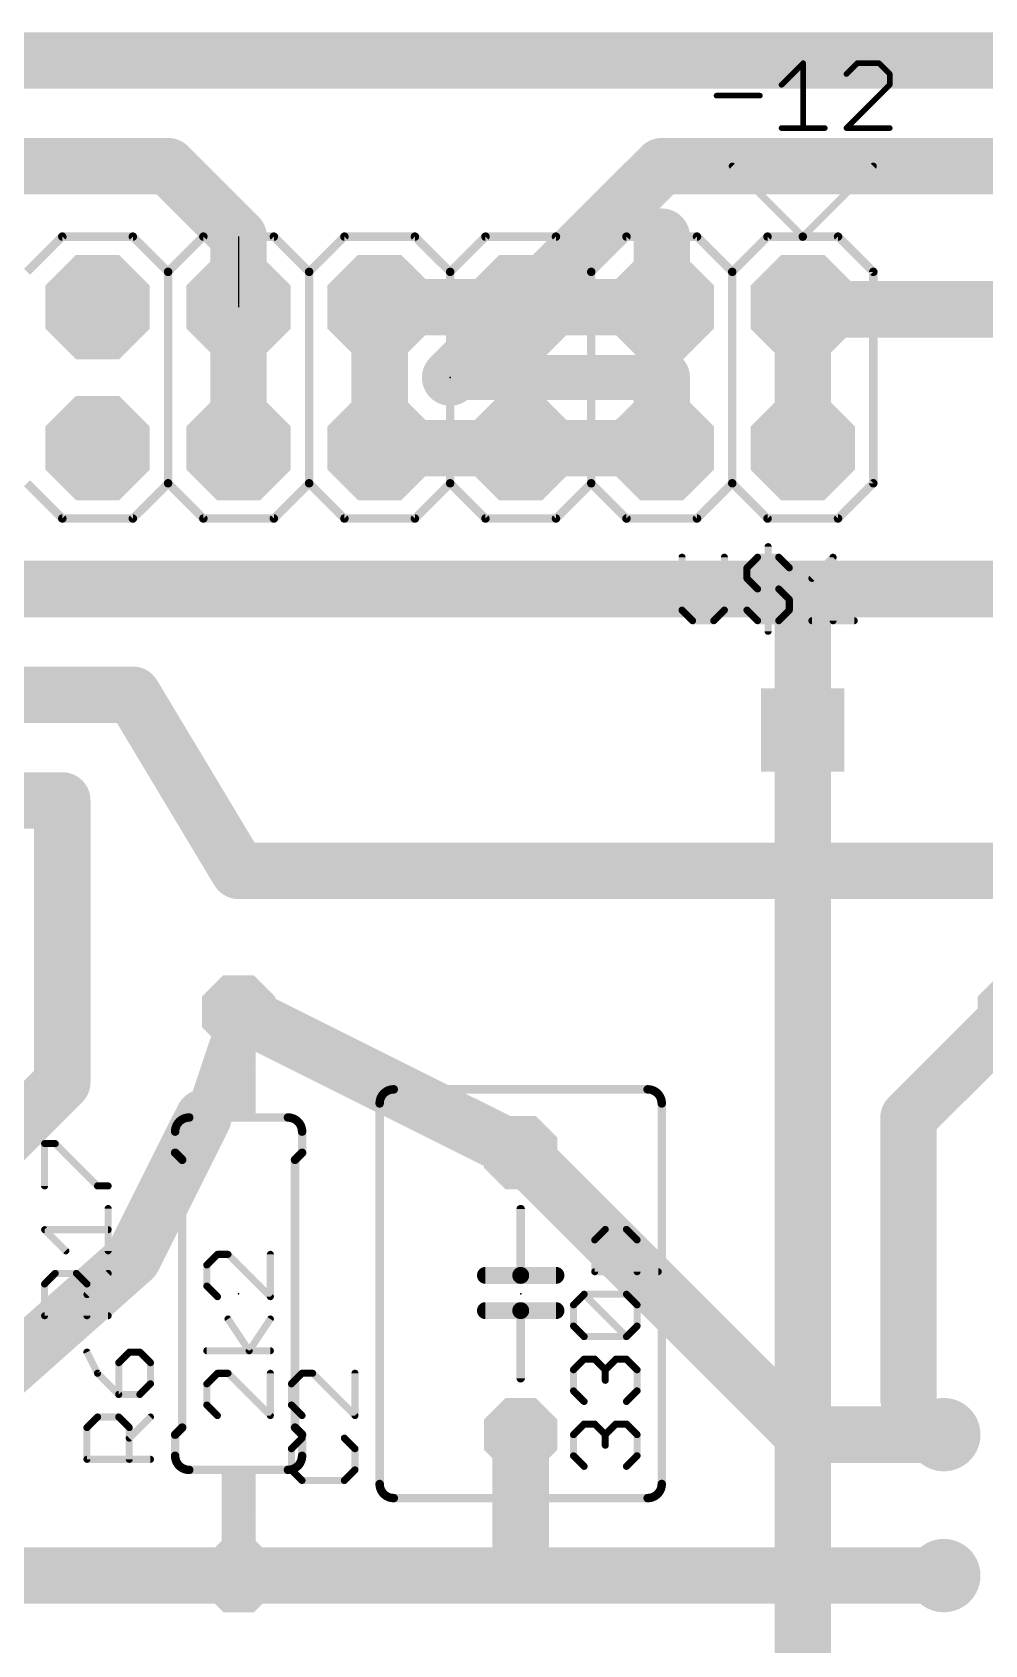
# Model space of a CAD drawing. Extents: x 0 to 4.04, y -0.39 to 3.15.
# Drawn here: x 1.754 to 2.429, y 1.251 to 2.395 of the extents above; entities that cross this region are included whole.
import ezdxf

# ---------------------------------------------------------------- set-up
doc = ezdxf.new("R2010")
doc.units = 0
for name, color, linetype in [('1', 22, 'CONTINUOUS'), ('16', 175, 'CONTINUOUS'), ('17', 82, 'CONTINUOUS'), ('18', 82, 'CONTINUOUS'), ('19', 53, 'CONTINUOUS'), ('21', 253, 'CONTINUOUS'), ('23', 7, 'CONTINUOUS'), ('25', 253, 'CONTINUOUS'), ('27', 253, 'CONTINUOUS'), ('51', 253, 'CONTINUOUS')]:
    doc.layers.add(name, color=color, linetype=linetype)

# ---------------------------------------------------------------- blocks, each defined once
blk = doc.blocks.new('OCTAGONP')
at = {"const_width": 0.5}
blk.add_lwpolyline([(-0.25, -0.103553), (-0.25, 0.103553), (-0.103553, 0.25), (0.103553, 0.25), (0.25, 0.103553), (0.25, -0.103553), (0.103553, -0.25), (-0.103553, -0.25), (-0.25, -0.103553), (-0.25, 0.103553)], dxfattribs=at)
blk = doc.blocks.new('ROUNDP')
at = {"const_width": 0.5}
blk.add_lwpolyline([(0, -0.25, 1), (0, 0.25, 1), (0, -0.25)], format="xyb", dxfattribs=at)
blk = doc.blocks.new('RECT')
blk.add_solid([(-0.5, -0.5), (0.5, -0.5), (-0.5, 0.5), (0.5, 0.5)])
blk = doc.blocks.new('SQUAREV')
blk.add_solid([(-0.5, -0.5), (0.5, -0.5), (-0.5, 0.5), (0.5, 0.5)])

msp = doc.modelspace()

# ---------------------------------------------------------------- linework, layer by layer
at = {"layer": '1', "const_width": 0.04}
msp.add_lwpolyline([(2.3, 1.1), (2.3, 1.9)], dxfattribs=at)
at = {"layer": '1', "const_width": 0.02}
msp.add_lwpolyline([(2.31, 1.9, 1), (2.29, 1.9)], format="xyb", dxfattribs=at)
at = {"layer": '16'}
for points, const_width in [([(2.8, 2.375), (1.276575, 2.375)], 0.04), ([(1.85, 2.3), (1.398425, 2.3)], 0.04), ([(1.9, 2.25), (1.85, 2.3)], 0.04), ([(2.2, 2.3), (2.05, 2.15)], 0.04), ([(2.2, 2.3), (2.675, 2.3)], 0.04), ([(1.9, 2.1), (1.9, 2.25)], 0.04), ([(2.2, 2.25), (2.2, 2.2)], 0.04), ([(2, 2.1), (2, 2.2)], 0.04), ([(2, 2.2), (2.2, 2.2)], 0.04), ([(2.3, 2.2), (2.3, 2.1)], 0.04), ([(2.301575, 2.198425), (2.3, 2.2)], 0.04), ([(2.6, 2.198425), (2.301575, 2.198425)], 0.04), ([(2.05, 2.15), (2.2, 2.15)], 0.032), ([(2.2, 2.15), (2.2, 2.1)], 0.04), ([(2.2, 2.1), (2, 2.1)], 0.04), ([(1.125, 2), (2.3, 2)], 0.04), ([(2.3, 2), (2.598425, 2)], 0.04), ([(2.3, 1.9), (2.3, 2)], 0.04), ([(1.825, 1.925), (0.875, 1.925)], 0.04), ([(1.9, 1.8), (1.825, 1.925)], 0.04), ([(1.775, 1.85), (1.175, 1.85)], 0.04), ([(1.775, 1.65), (1.775, 1.85)], 0.04), ([(1.9, 1.8), (2.65, 1.8)], 0.04), ([(2.1, 1.6), (1.9, 1.7)], 0.04), ([(2.375, 1.625), (2.45, 1.7)], 0.04), ([(1.875, 1.625), (1.9, 1.7)], 0.026), ([(1.55, 1.425), (1.775, 1.65)], 0.04), ([(1.825, 1.525), (1.875, 1.625)], 0.04), ([(2.375, 1.425), (2.375, 1.625)], 0.04), ([(2.1, 1.6), (2.3, 1.4)], 0.04), ([(1.6, 1.325), (1.825, 1.525)], 0.04), ([(2.375, 1.425), (2.4, 1.4)], 0.026), ([(2.1, 1.4), (2.1, 1.3)], 0.04), ([(2.3, 1.4), (2.4, 1.4)], 0.04), ([(1.9, 1.3), (1.7, 1.3)], 0.04), ([(2.1, 1.3), (1.9, 1.3)], 0.04), ([(2.1, 1.3), (2.4, 1.3)], 0.04)]:
    msp.add_lwpolyline(points, dxfattribs=dict(at, const_width=const_width))
for points, const_width in [([(1.857071, 2.307071, 1), (1.842929, 2.292929)], 0.02), ([(1.85, 2.29, 1), (1.85, 2.31)], 0.02), ([(2.2, 2.31, 1), (2.2, 2.29)], 0.02), ([(2.207071, 2.292929, 1), (2.192929, 2.307071)], 0.02), ([(1.91, 2.25, 1), (1.89, 2.25)], 0.02), ([(1.892929, 2.242929, 1), (1.907071, 2.257071)], 0.02), ([(2.21, 2.25, 1), (2.19, 2.25)], 0.02), ([(2.01, 2.2, 1), (1.99, 2.2)], 0.02), ([(2, 2.21, 1), (2, 2.19)], 0.02), ([(2.2, 2.19, 1), (2.2, 2.21)], 0.02), ([(2.31, 2.2, 1), (2.29, 2.2)], 0.02), ([(2.307071, 2.207071, 1), (2.292929, 2.192929)], 0.02), ([(2.19, 2.2, 1), (2.21, 2.2)], 0.02), ([(2.301575, 2.208425, 1), (2.301575, 2.188425)], 0.02), ([(2.294504, 2.191354, 1), (2.308646, 2.205496)], 0.02), ([(2.042929, 2.157071, 1), (2.057071, 2.142929)], 0.02), ([(2.05, 2.158, 1), (2.05, 2.142)], 0.016), ([(2.21, 2.15, 1), (2.19, 2.15)], 0.02), ([(2.2, 2.142, 1), (2.2, 2.158)], 0.016), ([(2, 2.11, 1), (2, 2.09)], 0.02), ([(2.2, 2.09, 1), (2.2, 2.11)], 0.02), ([(1.89, 2.1, 1), (1.91, 2.1)], 0.02), ([(1.99, 2.1, 1), (2.01, 2.1)], 0.02), ([(2.19, 2.1, 1), (2.21, 2.1)], 0.02), ([(2.29, 2.1, 1), (2.31, 2.1)], 0.02), ([(2.3, 2.01, 1), (2.3, 1.99)], 0.02), ([(2.31, 2, 1), (2.29, 2)], 0.02), ([(2.3, 1.99, 1), (2.3, 2.01)], 0.02), ([(1.833575, 1.930145, 1), (1.816425, 1.919855)], 0.02), ([(1.825, 1.915, 1), (1.825, 1.935)], 0.02), ([(2.29, 1.9, 1), (2.31, 1.9)], 0.02), ([(1.785, 1.85, 1), (1.765, 1.85)], 0.02), ([(1.775, 1.84, 1), (1.775, 1.86)], 0.02), ([(1.9, 1.81, 1), (1.9, 1.79)], 0.02), ([(1.891425, 1.794855, 1), (1.908575, 1.805145)], 0.02), ([(1.904472, 1.708944, 1), (1.895528, 1.691056)], 0.02), ([(1.906166, 1.697945, 1), (1.893834, 1.702055)], 0.013), ([(1.765, 1.65, 1), (1.785, 1.65)], 0.02), ([(1.782071, 1.642929, 1), (1.767929, 1.657071)], 0.02), ([(1.883944, 1.620528, 1), (1.866056, 1.629472)], 0.02), ([(2.385, 1.625, 1), (2.365, 1.625)], 0.02), ([(2.367929, 1.632071, 1), (2.382071, 1.617929)], 0.02), ([(1.868834, 1.627055, 1), (1.881166, 1.622945)], 0.013), ([(2.107071, 1.607071, 1), (2.092929, 1.592929)], 0.02), ([(2.095528, 1.591056, 1), (2.104472, 1.608944)], 0.02), ([(1.831644, 1.517526, 1), (1.818356, 1.532474)], 0.02), ([(1.816056, 1.529472, 1), (1.833944, 1.520528)], 0.02), ([(2.365, 1.425, 1), (2.385, 1.425)], 0.02), ([(2.379596, 1.429596, 1), (2.370404, 1.420404)], 0.013), ([(2.11, 1.4, 1), (2.09, 1.4)], 0.02), ([(2.3, 1.41, 1), (2.3, 1.39)], 0.02), ([(2.4, 1.39, 1), (2.4, 1.41)], 0.02), ([(2.292929, 1.392929, 1), (2.307071, 1.407071)], 0.02), ([(2.395404, 1.395404, 1), (2.404596, 1.404596)], 0.013), ([(1.9, 1.31, 1), (1.9, 1.29)], 0.02), ([(1.9, 1.29, 1), (1.9, 1.31)], 0.02), ([(2.1, 1.31, 1), (2.1, 1.29)], 0.02), ([(2.1, 1.29, 1), (2.1, 1.31)], 0.02), ([(2.4, 1.29, 1), (2.4, 1.31)], 0.02), ([(2.09, 1.3, 1), (2.11, 1.3)], 0.02)]:
    msp.add_lwpolyline(points, format="xyb", dxfattribs=dict(at, const_width=const_width))
at = {"layer": '19'}
msp.add_line((1.9, 2.25), (1.9, 2.2), dxfattribs=at)
at = {"layer": '21'}
for points, const_width in [([(2.284921, 2.357693), (2.300268, 2.373039)], 0.004), ([(2.300268, 2.373039), (2.300268, 2.327)], 0.004), ([(2.338634, 2.373039), (2.330961, 2.365366)], 0.004), ([(2.35398, 2.373039), (2.338634, 2.373039)], 0.004), ([(2.361653, 2.365366), (2.35398, 2.373039)], 0.004), ([(2.330961, 2.327), (2.361653, 2.357693)], 0.004), ([(2.361653, 2.357693), (2.361653, 2.365366)], 0.004), ([(2.238882, 2.35002), (2.269575, 2.35002)], 0.004), ([(2.284921, 2.327), (2.315614, 2.327)], 0.004), ([(2.361653, 2.327), (2.330961, 2.327)], 0.004), ([(2.3, 2.25), (2.25, 2.3)], 0.005), ([(2.35, 2.3), (2.3, 2.25)], 0.005), ([(1.775, 2.25), (1.75, 2.225)], 0.006), ([(1.825, 2.25), (1.775, 2.25)], 0.006), ([(1.85, 2.225), (1.825, 2.25)], 0.006), ([(1.875, 2.25), (1.85, 2.225)], 0.006), ([(1.925, 2.25), (1.875, 2.25)], 0.006), ([(1.95, 2.225), (1.925, 2.25)], 0.006), ([(1.975, 2.25), (1.95, 2.225)], 0.006), ([(2.025, 2.25), (1.975, 2.25)], 0.006), ([(2.05, 2.225), (2.025, 2.25)], 0.006), ([(2.075, 2.25), (2.05, 2.225)], 0.006), ([(2.125, 2.25), (2.075, 2.25)], 0.006), ([(2.15, 2.225), (2.125, 2.25)], 0.006), ([(2.175, 2.25), (2.15, 2.225)], 0.006), ([(2.225, 2.25), (2.175, 2.25)], 0.006), ([(2.25, 2.225), (2.225, 2.25)], 0.006), ([(2.275, 2.25), (2.25, 2.225)], 0.006), ([(2.3, 2.25), (2.275, 2.25)], 0.006), ([(2.325, 2.25), (2.3, 2.25)], 0.006), ([(2.35, 2.225), (2.325, 2.25)], 0.006), ([(1.85, 2.075), (1.85, 2.225)], 0.006), ([(1.95, 2.075), (1.95, 2.225)], 0.006), ([(2.05, 2.075), (2.05, 2.225)], 0.006), ([(2.15, 2.075), (2.15, 2.225)], 0.006), ([(2.25, 2.075), (2.25, 2.225)], 0.006), ([(2.35, 2.225), (2.35, 2.075)], 0.006), ([(1.775, 2.05), (1.75, 2.075)], 0.006), ([(1.85, 2.075), (1.825, 2.05)], 0.006), ([(1.875, 2.05), (1.85, 2.075)], 0.006), ([(1.95, 2.075), (1.925, 2.05)], 0.006), ([(1.975, 2.05), (1.95, 2.075)], 0.006), ([(2.05, 2.075), (2.025, 2.05)], 0.006), ([(2.075, 2.05), (2.05, 2.075)], 0.006), ([(2.15, 2.075), (2.125, 2.05)], 0.006), ([(2.175, 2.05), (2.15, 2.075)], 0.006), ([(2.25, 2.075), (2.225, 2.05)], 0.006), ([(2.275, 2.05), (2.25, 2.075)], 0.006), ([(2.35, 2.075), (2.325, 2.05)], 0.006), ([(1.825, 2.05), (1.775, 2.05)], 0.006), ([(1.925, 2.05), (1.875, 2.05)], 0.006), ([(2.025, 2.05), (1.975, 2.05)], 0.006), ([(2.125, 2.05), (2.075, 2.05)], 0.006), ([(2.225, 2.05), (2.175, 2.05)], 0.006), ([(2.325, 2.05), (2.275, 2.05)], 0.006), ([(2.19, 1.645), (2.01, 1.645)], 0.006), ([(2, 1.635), (2, 1.365)], 0.006), ([(2.2, 1.365), (2.2, 1.635)], 0.006), ([(1.935, 1.625), (1.865, 1.625)], 0.006), ([(1.855, 1.615), (1.855, 1.6)], 0.006), ([(1.945, 1.615), (1.945, 1.6)], 0.006), ([(1.86, 1.595), (1.855, 1.6)], 0.006), ([(1.94, 1.595), (1.945, 1.6)], 0.006), ([(1.86, 1.595), (1.86, 1.405)], 0.006), ([(1.94, 1.595), (1.94, 1.405)], 0.006), ([(2.1, 1.513), (2.1, 1.56)], 0.006), ([(2.075, 1.513), (2.1, 1.513)], 0.012), ([(2.1, 1.513), (2.125, 1.513)], 0.012), ([(2.075, 1.488), (2.1, 1.488)], 0.012), ([(2.1, 1.488), (2.125, 1.488)], 0.012), ([(2.1, 1.488), (2.1, 1.44)], 0.006), ([(1.86, 1.405), (1.855, 1.4)], 0.006), ([(1.94, 1.405), (1.945, 1.4)], 0.006), ([(1.855, 1.385), (1.855, 1.4)], 0.006), ([(1.945, 1.385), (1.945, 1.4)], 0.006), ([(1.935, 1.375), (1.865, 1.375)], 0.006), ([(2.01, 1.355), (2.19, 1.355)], 0.006)]:
    msp.add_lwpolyline(points, dxfattribs=dict(at, const_width=const_width))
for points, const_width in [([(2.301268, 2.373039, 1), (2.299268, 2.373039)], 0.002), ([(2.300975, 2.372332, 1), (2.29956, 2.373746)], 0.002), ([(2.338634, 2.374039, 1), (2.338634, 2.372039)], 0.002), ([(2.339341, 2.372332, 1), (2.337926, 2.373746)], 0.002), ([(2.354687, 2.373746, 1), (2.353273, 2.372332)], 0.002), ([(2.35398, 2.372039, 1), (2.35398, 2.374039)], 0.002), ([(2.284214, 2.3584, 1), (2.285628, 2.356986)], 0.002), ([(2.330253, 2.366073, 1), (2.331668, 2.364659)], 0.002), ([(2.362653, 2.365366, 1), (2.360653, 2.365366)], 0.002), ([(2.360653, 2.357693, 1), (2.362653, 2.357693)], 0.002), ([(2.360946, 2.364659, 1), (2.36236, 2.366073)], 0.002), ([(2.36236, 2.356986, 1), (2.360946, 2.3584)], 0.002), ([(2.238882, 2.35102, 1), (2.238882, 2.34902)], 0.002), ([(2.269575, 2.34902, 1), (2.269575, 2.35102)], 0.002), ([(2.284921, 2.328, 1), (2.284921, 2.326)], 0.002), ([(2.299268, 2.327, 1), (2.301268, 2.327)], 0.002), ([(2.315614, 2.326, 1), (2.315614, 2.328)], 0.002), ([(2.330253, 2.327707, 1), (2.331668, 2.326293)], 0.002), ([(2.330961, 2.328, 1), (2.330961, 2.326)], 0.002), ([(2.361653, 2.326, 1), (2.361653, 2.328)], 0.002), ([(2.250884, 2.300884, 1), (2.249116, 2.299116)], 0.0025), ([(2.350884, 2.299116, 1), (2.349116, 2.300884)], 0.0025), ([(1.775, 2.2515, 1), (1.775, 2.2485)], 0.003), ([(1.776061, 2.248939, 1), (1.773939, 2.251061)], 0.003), ([(1.826061, 2.251061, 1), (1.823939, 2.248939)], 0.003), ([(1.825, 2.2485, 1), (1.825, 2.2515)], 0.003), ([(1.875, 2.2515, 1), (1.875, 2.2485)], 0.003), ([(1.876061, 2.248939, 1), (1.873939, 2.251061)], 0.003), ([(1.926061, 2.251061, 1), (1.923939, 2.248939)], 0.003), ([(1.925, 2.2485, 1), (1.925, 2.2515)], 0.003), ([(1.975, 2.2515, 1), (1.975, 2.2485)], 0.003), ([(1.976061, 2.248939, 1), (1.973939, 2.251061)], 0.003), ([(2.026061, 2.251061, 1), (2.023939, 2.248939)], 0.003), ([(2.025, 2.2485, 1), (2.025, 2.2515)], 0.003), ([(2.075, 2.2515, 1), (2.075, 2.2485)], 0.003), ([(2.076061, 2.248939, 1), (2.073939, 2.251061)], 0.003), ([(2.126061, 2.251061, 1), (2.123939, 2.248939)], 0.003), ([(2.125, 2.2485, 1), (2.125, 2.2515)], 0.003), ([(2.175, 2.2515, 1), (2.175, 2.2485)], 0.003), ([(2.176061, 2.248939, 1), (2.173939, 2.251061)], 0.003), ([(2.226061, 2.251061, 1), (2.223939, 2.248939)], 0.003), ([(2.225, 2.2485, 1), (2.225, 2.2515)], 0.003), ([(2.275, 2.2515, 1), (2.275, 2.2485)], 0.003), ([(2.276061, 2.248939, 1), (2.273939, 2.251061)], 0.003), ([(2.3, 2.2515, 1), (2.3, 2.2485)], 0.003), ([(2.299116, 2.250884, 1), (2.300884, 2.249116)], 0.0025), ([(2.299116, 2.249116, 1), (2.300884, 2.250884)], 0.0025), ([(2.3, 2.2485, 1), (2.3, 2.2515)], 0.003), ([(2.326061, 2.251061, 1), (2.323939, 2.248939)], 0.003), ([(2.325, 2.2485, 1), (2.325, 2.2515)], 0.003), ([(1.8515, 2.225, 1), (1.8485, 2.225)], 0.003), ([(1.848939, 2.226061, 1), (1.851061, 2.223939)], 0.003), ([(1.848939, 2.223939, 1), (1.851061, 2.226061)], 0.003), ([(1.9515, 2.225, 1), (1.9485, 2.225)], 0.003), ([(1.948939, 2.226061, 1), (1.951061, 2.223939)], 0.003), ([(1.948939, 2.223939, 1), (1.951061, 2.226061)], 0.003), ([(2.0515, 2.225, 1), (2.0485, 2.225)], 0.003), ([(2.048939, 2.226061, 1), (2.051061, 2.223939)], 0.003), ([(2.048939, 2.223939, 1), (2.051061, 2.226061)], 0.003), ([(2.1515, 2.225, 1), (2.1485, 2.225)], 0.003), ([(2.148939, 2.226061, 1), (2.151061, 2.223939)], 0.003), ([(2.148939, 2.223939, 1), (2.151061, 2.226061)], 0.003), ([(2.2515, 2.225, 1), (2.2485, 2.225)], 0.003), ([(2.248939, 2.226061, 1), (2.251061, 2.223939)], 0.003), ([(2.248939, 2.223939, 1), (2.251061, 2.226061)], 0.003), ([(2.3515, 2.225, 1), (2.3485, 2.225)], 0.003), ([(2.348939, 2.223939, 1), (2.351061, 2.226061)], 0.003), ([(1.851061, 2.076061, 1), (1.848939, 2.073939)], 0.003), ([(1.8485, 2.075, 1), (1.8515, 2.075)], 0.003), ([(1.851061, 2.073939, 1), (1.848939, 2.076061)], 0.003), ([(1.951061, 2.076061, 1), (1.948939, 2.073939)], 0.003), ([(1.9485, 2.075, 1), (1.9515, 2.075)], 0.003), ([(1.951061, 2.073939, 1), (1.948939, 2.076061)], 0.003), ([(2.051061, 2.076061, 1), (2.048939, 2.073939)], 0.003), ([(2.0485, 2.075, 1), (2.0515, 2.075)], 0.003), ([(2.051061, 2.073939, 1), (2.048939, 2.076061)], 0.003), ([(2.151061, 2.076061, 1), (2.148939, 2.073939)], 0.003), ([(2.1485, 2.075, 1), (2.1515, 2.075)], 0.003), ([(2.151061, 2.073939, 1), (2.148939, 2.076061)], 0.003), ([(2.251061, 2.076061, 1), (2.248939, 2.073939)], 0.003), ([(2.2485, 2.075, 1), (2.2515, 2.075)], 0.003), ([(2.251061, 2.073939, 1), (2.248939, 2.076061)], 0.003), ([(2.3485, 2.075, 1), (2.3515, 2.075)], 0.003), ([(2.351061, 2.073939, 1), (2.348939, 2.076061)], 0.003), ([(1.775, 2.0515, 1), (1.775, 2.0485)], 0.003), ([(1.773939, 2.048939, 1), (1.776061, 2.051061)], 0.003), ([(1.823939, 2.051061, 1), (1.826061, 2.048939)], 0.003), ([(1.825, 2.0485, 1), (1.825, 2.0515)], 0.003), ([(1.875, 2.0515, 1), (1.875, 2.0485)], 0.003), ([(1.873939, 2.048939, 1), (1.876061, 2.051061)], 0.003), ([(1.923939, 2.051061, 1), (1.926061, 2.048939)], 0.003), ([(1.925, 2.0485, 1), (1.925, 2.0515)], 0.003), ([(1.975, 2.0515, 1), (1.975, 2.0485)], 0.003), ([(1.973939, 2.048939, 1), (1.976061, 2.051061)], 0.003), ([(2.023939, 2.051061, 1), (2.026061, 2.048939)], 0.003), ([(2.025, 2.0485, 1), (2.025, 2.0515)], 0.003), ([(2.075, 2.0515, 1), (2.075, 2.0485)], 0.003), ([(2.073939, 2.048939, 1), (2.076061, 2.051061)], 0.003), ([(2.123939, 2.051061, 1), (2.126061, 2.048939)], 0.003), ([(2.125, 2.0485, 1), (2.125, 2.0515)], 0.003), ([(2.175, 2.0515, 1), (2.175, 2.0485)], 0.003), ([(2.173939, 2.048939, 1), (2.176061, 2.051061)], 0.003), ([(2.223939, 2.051061, 1), (2.226061, 2.048939)], 0.003), ([(2.225, 2.0485, 1), (2.225, 2.0515)], 0.003), ([(2.275, 2.0515, 1), (2.275, 2.0485)], 0.003), ([(2.273939, 2.048939, 1), (2.276061, 2.051061)], 0.003), ([(2.323939, 2.051061, 1), (2.326061, 2.048939)], 0.003), ([(2.325, 2.0485, 1), (2.325, 2.0515)], 0.003), ([(2.01, 1.645, 0.414214), (2, 1.635)], 0.006), ([(2.01, 1.6465, 1), (2.01, 1.6435)], 0.003), ([(2.01, 1.6435, 1), (2.01, 1.6465)], 0.003), ([(2.2, 1.635, 0.414214), (2.19, 1.645)], 0.006), ([(2.19, 1.6465, 1), (2.19, 1.6435)], 0.003), ([(2.19, 1.6435, 1), (2.19, 1.6465)], 0.003), ([(2.0015, 1.635, 1), (1.9985, 1.635)], 0.003), ([(1.9985, 1.635, 1), (2.0015, 1.635)], 0.003), ([(2.2015, 1.635, 1), (2.1985, 1.635)], 0.003), ([(2.1985, 1.635, 1), (2.2015, 1.635)], 0.003), ([(1.865, 1.625, 0.414214), (1.855, 1.615)], 0.006), ([(1.865, 1.6265, 1), (1.865, 1.6235)], 0.003), ([(1.865, 1.6235, 1), (1.865, 1.6265)], 0.003), ([(1.945, 1.615, 0.414214), (1.935, 1.625)], 0.006), ([(1.935, 1.6265, 1), (1.935, 1.6235)], 0.003), ([(1.935, 1.6235, 1), (1.935, 1.6265)], 0.003), ([(1.8565, 1.615, 1), (1.8535, 1.615)], 0.003), ([(1.8535, 1.615, 1), (1.8565, 1.615)], 0.003), ([(1.9465, 1.615, 1), (1.9435, 1.615)], 0.003), ([(1.9435, 1.615, 1), (1.9465, 1.615)], 0.003), ([(1.856061, 1.601061, 1), (1.853939, 1.598939)], 0.003), ([(1.946061, 1.598939, 1), (1.943939, 1.601061)], 0.003), ([(1.8535, 1.6, 1), (1.8565, 1.6)], 0.003), ([(1.8615, 1.595, 1), (1.8585, 1.595)], 0.003), ([(1.858939, 1.593939, 1), (1.861061, 1.596061)], 0.003), ([(1.9415, 1.595, 1), (1.9385, 1.595)], 0.003), ([(1.938939, 1.596061, 1), (1.941061, 1.593939)], 0.003), ([(1.9435, 1.6, 1), (1.9465, 1.6)], 0.003), ([(2.1015, 1.56, 1), (2.0985, 1.56)], 0.003), ([(2.075, 1.516, 1), (2.075, 1.51)], 0.006), ([(2.1, 1.516, 1), (2.1, 1.51)], 0.006), ([(2.1, 1.51, 1), (2.1, 1.516)], 0.006), ([(2.0985, 1.513, 1), (2.1015, 1.513)], 0.003), ([(2.125, 1.51, 1), (2.125, 1.516)], 0.006), ([(2.075, 1.491, 1), (2.075, 1.485)], 0.006), ([(2.1, 1.491, 1), (2.1, 1.485)], 0.006), ([(2.1, 1.485, 1), (2.1, 1.491)], 0.006), ([(2.1015, 1.488, 1), (2.0985, 1.488)], 0.003), ([(2.125, 1.485, 1), (2.125, 1.491)], 0.006), ([(2.0985, 1.44, 1), (2.1015, 1.44)], 0.003), ([(1.861061, 1.403939, 1), (1.858939, 1.406061)], 0.003), ([(1.941061, 1.406061, 1), (1.938939, 1.403939)], 0.003), ([(1.8565, 1.4, 1), (1.8535, 1.4)], 0.003), ([(1.853939, 1.401061, 1), (1.856061, 1.398939)], 0.003), ([(1.8585, 1.405, 1), (1.8615, 1.405)], 0.003), ([(1.9385, 1.405, 1), (1.9415, 1.405)], 0.003), ([(1.9465, 1.4, 1), (1.9435, 1.4)], 0.003), ([(1.943939, 1.398939, 1), (1.946061, 1.401061)], 0.003), ([(1.855, 1.385, 0.414214), (1.865, 1.375)], 0.006), ([(1.8565, 1.385, 1), (1.8535, 1.385)], 0.003), ([(1.8535, 1.385, 1), (1.8565, 1.385)], 0.003), ([(1.935, 1.375, 0.414214), (1.945, 1.385)], 0.006), ([(1.9465, 1.385, 1), (1.9435, 1.385)], 0.003), ([(1.9435, 1.385, 1), (1.9465, 1.385)], 0.003), ([(1.865, 1.3765, 1), (1.865, 1.3735)], 0.003), ([(1.865, 1.3735, 1), (1.865, 1.3765)], 0.003), ([(1.935, 1.3765, 1), (1.935, 1.3735)], 0.003), ([(1.935, 1.3735, 1), (1.935, 1.3765)], 0.003), ([(2, 1.365, 0.414214), (2.01, 1.355)], 0.006), ([(2.0015, 1.365, 1), (1.9985, 1.365)], 0.003), ([(1.9985, 1.365, 1), (2.0015, 1.365)], 0.003), ([(2.19, 1.355, 0.414214), (2.2, 1.365)], 0.006), ([(2.2015, 1.365, 1), (2.1985, 1.365)], 0.003), ([(2.1985, 1.365, 1), (2.2015, 1.365)], 0.003), ([(2.01, 1.3565, 1), (2.01, 1.3535)], 0.003), ([(2.01, 1.3535, 1), (2.01, 1.3565)], 0.003), ([(2.19, 1.3565, 1), (2.19, 1.3535)], 0.003), ([(2.19, 1.3535, 1), (2.19, 1.3565)], 0.003)]:
    msp.add_lwpolyline(points, format="xyb", dxfattribs=dict(at, const_width=const_width))
at = {"layer": '23'}
for p in [(2.05, 2.15), (1.9, 1.5), (2.1, 1.5)]:
    msp.add_point(p, dxfattribs=at)
at = {"layer": '25', "const_width": 0.005}
for points in [[(2.214382, 2.022538), (2.214382, 1.985006)], [(2.244408, 1.985006), (2.244408, 2.022538)], [(2.260421, 2.015032), (2.267928, 2.022538)], [(2.267928, 2.022538), (2.28294, 2.022538)], [(2.275434, 2.030045), (2.275434, 1.969994)], [(2.28294, 2.022538), (2.290447, 2.015032)], [(2.306461, 2.007526), (2.321473, 2.022538)], [(2.321473, 2.022538), (2.321473, 1.9775)], [(2.260421, 2.007526), (2.260421, 2.015032)], [(2.267928, 2.000019), (2.260421, 2.007526)], [(2.28294, 2.000019), (2.267928, 2.000019)], [(2.290447, 1.992513), (2.28294, 2.000019)], [(2.290447, 1.985006), (2.290447, 1.992513)], [(2.214382, 1.985006), (2.221888, 1.9775)], [(2.221888, 1.9775), (2.236901, 1.9775)], [(2.236901, 1.9775), (2.244408, 1.985006)], [(2.260421, 1.985006), (2.267928, 1.9775)], [(2.267928, 1.9775), (2.28294, 1.9775)], [(2.28294, 1.9775), (2.290447, 1.985006)], [(2.306461, 1.9775), (2.336486, 1.9775)], [(1.762462, 1.576461), (1.762462, 1.606486)], [(1.762462, 1.606486), (1.769968, 1.606486)], [(1.769968, 1.606486), (1.799994, 1.576461)], [(1.799994, 1.576461), (1.8075, 1.576461)], [(1.8075, 1.530421), (1.8075, 1.560447)], [(1.777474, 1.530421), (1.762462, 1.545434)], [(1.762462, 1.545434), (1.8075, 1.545434)], [(1.762462, 1.506901), (1.769968, 1.514408)], [(1.769968, 1.514408), (1.784981, 1.514408)], [(1.784981, 1.514408), (1.792487, 1.506901)], [(1.792487, 1.499395), (1.8075, 1.514408)], [(1.762462, 1.484382), (1.762462, 1.506901)], [(1.792487, 1.506901), (1.792487, 1.484382)], [(1.8075, 1.484382), (1.762462, 1.484382)], [(1.792462, 1.458565), (1.799968, 1.443552)], [(1.822487, 1.458565), (1.814981, 1.451058)], [(1.814981, 1.451058), (1.814981, 1.428539)], [(1.829994, 1.458565), (1.822487, 1.458565)], [(1.8375, 1.451058), (1.829994, 1.458565)], [(1.8375, 1.436046), (1.8375, 1.451058)], [(1.799968, 1.443552), (1.814981, 1.428539)], [(1.944968, 1.443565), (1.937462, 1.436058)], [(1.952474, 1.443565), (1.944968, 1.443565)], [(1.9825, 1.413539), (1.952474, 1.443565)], [(1.9825, 1.443565), (1.9825, 1.413539)], [(1.814981, 1.428539), (1.829994, 1.428539)], [(1.829994, 1.428539), (1.8375, 1.436046)], [(1.937462, 1.436058), (1.937462, 1.421046)], [(1.937462, 1.421046), (1.944968, 1.413539)], [(1.792462, 1.405019), (1.799968, 1.412526)], [(1.792462, 1.3825), (1.792462, 1.405019)], [(1.799968, 1.412526), (1.814981, 1.412526)], [(1.814981, 1.412526), (1.822487, 1.405019)], [(1.822487, 1.397513), (1.8375, 1.412526)], [(1.822487, 1.405019), (1.822487, 1.3825)], [(1.944968, 1.397526), (1.937462, 1.390019)], [(1.9825, 1.390019), (1.974994, 1.397526)], [(1.8375, 1.3825), (1.792462, 1.3825)], [(1.937462, 1.390019), (1.937462, 1.375006)], [(1.9825, 1.375006), (1.9825, 1.390019)], [(1.937462, 1.375006), (1.944968, 1.3675)], [(1.974994, 1.3675), (1.9825, 1.375006)], [(1.944968, 1.3675), (1.974994, 1.3675)]]:
    msp.add_lwpolyline(points, dxfattribs=at)
at = {"layer": '25', "const_width": 0.0025}
for points in [[(2.215632, 2.022538, 1), (2.213132, 2.022538)], [(2.245658, 2.022538, 1), (2.243158, 2.022538)], [(2.267928, 2.023788, 1), (2.267928, 2.021288)], [(2.268812, 2.021655, 1), (2.267044, 2.023422)], [(2.276684, 2.030045, 1), (2.274184, 2.030045)], [(2.283824, 2.023422, 1), (2.282057, 2.021655)], [(2.28294, 2.021288, 1), (2.28294, 2.023788)], [(2.322723, 2.022538, 1), (2.320223, 2.022538)], [(2.322357, 2.021655, 1), (2.320589, 2.023422)], [(2.261671, 2.015032, 1), (2.259171, 2.015032)], [(2.259537, 2.015916, 1), (2.261305, 2.014148)], [(2.289563, 2.014148, 1), (2.291331, 2.015916)], [(2.261305, 2.008409, 1), (2.259537, 2.006642)], [(2.259171, 2.007526, 1), (2.261671, 2.007526)], [(2.267928, 2.001269, 1), (2.267928, 1.998769)], [(2.267044, 1.999135, 1), (2.268812, 2.000903)], [(2.283824, 2.000903, 1), (2.282057, 1.999135)], [(2.28294, 1.998769, 1), (2.28294, 2.001269)], [(2.305577, 2.008409, 1), (2.307344, 2.006642)], [(2.291697, 1.992513, 1), (2.289197, 1.992513)], [(2.289563, 1.991629, 1), (2.291331, 1.993397)], [(2.215266, 1.98589, 1), (2.213498, 1.984123)], [(2.213132, 1.985006, 1), (2.215632, 1.985006)], [(2.221888, 1.97875, 1), (2.221888, 1.97625)], [(2.221005, 1.976616, 1), (2.222772, 1.978384)], [(2.236017, 1.978384, 1), (2.237785, 1.976616)], [(2.236901, 1.97625, 1), (2.236901, 1.97875)], [(2.243158, 1.985006, 1), (2.245658, 1.985006)], [(2.245291, 1.984123, 1), (2.243524, 1.98589)], [(2.261305, 1.98589, 1), (2.259537, 1.984123)], [(2.267928, 1.97875, 1), (2.267928, 1.97625)], [(2.267044, 1.976616, 1), (2.268812, 1.978384)], [(2.282057, 1.978384, 1), (2.283824, 1.976616)], [(2.28294, 1.97625, 1), (2.28294, 1.97875)], [(2.289197, 1.985006, 1), (2.291697, 1.985006)], [(2.291331, 1.984123, 1), (2.289563, 1.98589)], [(2.306461, 1.97875, 1), (2.306461, 1.97625)], [(2.336486, 1.97625, 1), (2.336486, 1.97875)], [(2.274184, 1.969994, 1), (2.276684, 1.969994)], [(2.320223, 1.9775, 1), (2.322723, 1.9775)], [(1.763712, 1.606486, 1), (1.761212, 1.606486)], [(1.762462, 1.607736, 1), (1.762462, 1.605236)], [(1.770852, 1.60737, 1), (1.769084, 1.605602)], [(1.769968, 1.605236, 1), (1.769968, 1.607736)], [(1.799994, 1.577711, 1), (1.799994, 1.575211)], [(1.8075, 1.575211, 1), (1.8075, 1.577711)], [(1.761212, 1.576461, 1), (1.763712, 1.576461)], [(1.79911, 1.575577, 1), (1.800877, 1.577344)], [(1.80875, 1.560447, 1), (1.80625, 1.560447)], [(1.763345, 1.546318, 1), (1.761578, 1.54455)], [(1.762462, 1.546684, 1), (1.762462, 1.544184)], [(1.8075, 1.544184, 1), (1.8075, 1.546684)], [(1.776591, 1.529537, 1), (1.778358, 1.531305)], [(1.80625, 1.530421, 1), (1.80875, 1.530421)], [(1.769968, 1.515658, 1), (1.769968, 1.513158)], [(1.770852, 1.513524, 1), (1.769084, 1.515291)], [(1.785865, 1.515291, 1), (1.784097, 1.513524)], [(1.784981, 1.513158, 1), (1.784981, 1.515658)], [(1.808384, 1.513524, 1), (1.806616, 1.515291)], [(1.763712, 1.506901, 1), (1.761212, 1.506901)], [(1.761578, 1.507785, 1), (1.763345, 1.506017)], [(1.793737, 1.506901, 1), (1.791237, 1.506901)], [(1.791603, 1.500279, 1), (1.793371, 1.498511)], [(1.791603, 1.506017, 1), (1.793371, 1.507785)], [(1.762462, 1.485632, 1), (1.762462, 1.483132)], [(1.761212, 1.484382, 1), (1.763712, 1.484382)], [(1.791237, 1.484382, 1), (1.793737, 1.484382)], [(1.8075, 1.483132, 1), (1.8075, 1.485632)], [(1.79358, 1.459124, 1), (1.791344, 1.458006)], [(1.816231, 1.451058, 1), (1.813731, 1.451058)], [(1.814097, 1.451942, 1), (1.815865, 1.450175)], [(1.822487, 1.459815, 1), (1.822487, 1.457315)], [(1.823371, 1.457681, 1), (1.821603, 1.459449)], [(1.830877, 1.459449, 1), (1.82911, 1.457681)], [(1.829994, 1.457315, 1), (1.829994, 1.459815)], [(1.83875, 1.451058, 1), (1.83625, 1.451058)], [(1.836616, 1.450175, 1), (1.838384, 1.451942)], [(1.800852, 1.444436, 1), (1.799084, 1.442668)], [(1.79885, 1.442993, 1), (1.801086, 1.444111)], [(1.944968, 1.444815, 1), (1.944968, 1.442315)], [(1.945852, 1.442681, 1), (1.944084, 1.444449)], [(1.953358, 1.444449, 1), (1.951591, 1.442681)], [(1.952474, 1.442315, 1), (1.952474, 1.444815)], [(1.98375, 1.443565, 1), (1.98125, 1.443565)], [(1.814981, 1.429789, 1), (1.814981, 1.427289)], [(1.814097, 1.427655, 1), (1.815865, 1.429423)], [(1.82911, 1.429423, 1), (1.830877, 1.427655)], [(1.829994, 1.427289, 1), (1.829994, 1.429789)], [(1.83625, 1.436046, 1), (1.83875, 1.436046)], [(1.838384, 1.435162, 1), (1.836616, 1.43693)], [(1.938712, 1.436058, 1), (1.936212, 1.436058)], [(1.936578, 1.436942, 1), (1.938345, 1.435175)], [(1.813731, 1.428539, 1), (1.816231, 1.428539)], [(1.938345, 1.42193, 1), (1.936578, 1.420162)], [(1.936212, 1.421046, 1), (1.938712, 1.421046)], [(1.793712, 1.405019, 1), (1.791212, 1.405019)], [(1.799968, 1.413776, 1), (1.799968, 1.411276)], [(1.800852, 1.411642, 1), (1.799084, 1.413409)], [(1.815865, 1.413409, 1), (1.814097, 1.411642)], [(1.814981, 1.411276, 1), (1.814981, 1.413776)], [(1.823737, 1.405019, 1), (1.821237, 1.405019)], [(1.838384, 1.411642, 1), (1.836616, 1.413409)], [(1.944084, 1.412655, 1), (1.945852, 1.414423)], [(1.98125, 1.413539, 1), (1.98375, 1.413539)], [(1.981616, 1.412655, 1), (1.983384, 1.414423)], [(1.791578, 1.405903, 1), (1.793345, 1.404135)], [(1.821603, 1.398397, 1), (1.823371, 1.396629)], [(1.821603, 1.404135, 1), (1.823371, 1.405903)], [(1.945852, 1.396642, 1), (1.944084, 1.398409)], [(1.975877, 1.398409, 1), (1.97411, 1.396642)], [(1.792462, 1.38375, 1), (1.792462, 1.38125)], [(1.8375, 1.38125, 1), (1.8375, 1.38375)], [(1.938712, 1.390019, 1), (1.936212, 1.390019)], [(1.936578, 1.390903, 1), (1.938345, 1.389135)], [(1.98375, 1.390019, 1), (1.98125, 1.390019)], [(1.981616, 1.389135, 1), (1.983384, 1.390903)], [(1.791212, 1.3825, 1), (1.793712, 1.3825)], [(1.821237, 1.3825, 1), (1.823737, 1.3825)], [(1.938345, 1.37589, 1), (1.936578, 1.374123)], [(1.936212, 1.375006, 1), (1.938712, 1.375006)], [(1.98125, 1.375006, 1), (1.98375, 1.375006)], [(1.983384, 1.374123, 1), (1.981616, 1.37589)], [(1.944968, 1.36875, 1), (1.944968, 1.36625)], [(1.944084, 1.366616, 1), (1.945852, 1.368384)], [(1.97411, 1.368384, 1), (1.975877, 1.366616)], [(1.974994, 1.36625, 1), (1.974994, 1.36875)]]:
    msp.add_lwpolyline(points, format="xyb", dxfattribs=at)
at = {"layer": '27', "const_width": 0.005}
for points in [[(2.152474, 1.538137), (2.159981, 1.545643)], [(2.159981, 1.545643), (2.174994, 1.545643)], [(2.174994, 1.545643), (2.1825, 1.538137)], [(2.152474, 1.515618), (2.152474, 1.538137)], [(2.1825, 1.538137), (2.1825, 1.515618)], [(1.884968, 1.527931), (1.877462, 1.520424)], [(1.877462, 1.520424), (1.877462, 1.505412)], [(1.892474, 1.527931), (1.884968, 1.527931)], [(1.9225, 1.497905), (1.892474, 1.527931)], [(1.9225, 1.527931), (1.9225, 1.497905)], [(2.197513, 1.515618), (2.152474, 1.515618)], [(1.877462, 1.505412), (1.884968, 1.497905)], [(2.137462, 1.492098), (2.144968, 1.499604)], [(2.144968, 1.499604), (2.174994, 1.499604)], [(2.174994, 1.469578), (2.144968, 1.499604)], [(2.174994, 1.499604), (2.1825, 1.492098)], [(2.137462, 1.477085), (2.137462, 1.492098)], [(2.1825, 1.492098), (2.1825, 1.477085)], [(1.907487, 1.459539), (1.892474, 1.482058)], [(1.9225, 1.482058), (1.907487, 1.459539)], [(2.144968, 1.469578), (2.137462, 1.477085)], [(2.1825, 1.477085), (2.174994, 1.469578)], [(2.174994, 1.469578), (2.144968, 1.469578)], [(1.9225, 1.459539), (1.877462, 1.459539)], [(2.137462, 1.446058), (2.144968, 1.453565)], [(2.144968, 1.453565), (2.152474, 1.453565)], [(2.152474, 1.453565), (2.159981, 1.446058)], [(2.159981, 1.446058), (2.167487, 1.453565)], [(2.167487, 1.453565), (2.174994, 1.453565)], [(2.174994, 1.453565), (2.1825, 1.446058)], [(1.884968, 1.443526), (1.877462, 1.436019)], [(1.892474, 1.443526), (1.884968, 1.443526)], [(1.9225, 1.4135), (1.892474, 1.443526)], [(1.9225, 1.443526), (1.9225, 1.4135)], [(2.137462, 1.431046), (2.137462, 1.446058)], [(2.159981, 1.446058), (2.159981, 1.438552)], [(2.1825, 1.446058), (2.1825, 1.431046)], [(1.877462, 1.436019), (1.877462, 1.421006)], [(2.144968, 1.423539), (2.137462, 1.431046)], [(2.1825, 1.431046), (2.174994, 1.423539)], [(1.877462, 1.421006), (1.884968, 1.4135)], [(2.137462, 1.400019), (2.144968, 1.407526)], [(2.144968, 1.407526), (2.152474, 1.407526)], [(2.152474, 1.407526), (2.159981, 1.400019)], [(2.159981, 1.400019), (2.167487, 1.407526)], [(2.167487, 1.407526), (2.174994, 1.407526)], [(2.174994, 1.407526), (2.1825, 1.400019)], [(2.137462, 1.385006), (2.137462, 1.400019)], [(2.159981, 1.400019), (2.159981, 1.392513)], [(2.1825, 1.400019), (2.1825, 1.385006)], [(2.144968, 1.3775), (2.137462, 1.385006)], [(2.1825, 1.385006), (2.174994, 1.3775)]]:
    msp.add_lwpolyline(points, dxfattribs=at)
at = {"layer": '27', "const_width": 0.0025}
for points in [[(2.159981, 1.546893, 1), (2.159981, 1.544393)], [(2.160865, 1.544759, 1), (2.159097, 1.546527)], [(2.175877, 1.546527, 1), (2.17411, 1.544759)], [(2.174994, 1.544393, 1), (2.174994, 1.546893)], [(2.153724, 1.538137, 1), (2.151224, 1.538137)], [(2.151591, 1.539021, 1), (2.153358, 1.537253)], [(2.18375, 1.538137, 1), (2.18125, 1.538137)], [(2.181616, 1.537253, 1), (2.183384, 1.539021)], [(1.878712, 1.520424, 1), (1.876212, 1.520424)], [(1.876578, 1.521308, 1), (1.878345, 1.519541)], [(1.884968, 1.529181, 1), (1.884968, 1.526681)], [(1.885852, 1.527047, 1), (1.884084, 1.528815)], [(1.893358, 1.528815, 1), (1.891591, 1.527047)], [(1.892474, 1.526681, 1), (1.892474, 1.529181)], [(1.92375, 1.527931, 1), (1.92125, 1.527931)], [(2.152474, 1.516868, 1), (2.152474, 1.514368)], [(2.151224, 1.515618, 1), (2.153724, 1.515618)], [(2.18125, 1.515618, 1), (2.18375, 1.515618)], [(2.197513, 1.514368, 1), (2.197513, 1.516868)], [(1.878345, 1.506296, 1), (1.876578, 1.504528)], [(1.876212, 1.505412, 1), (1.878712, 1.505412)], [(1.884084, 1.497021, 1), (1.885852, 1.498789)], [(1.92125, 1.497905, 1), (1.92375, 1.497905)], [(1.921616, 1.497021, 1), (1.923384, 1.498789)], [(2.144968, 1.500854, 1), (2.144968, 1.498354)], [(2.145852, 1.500488, 1), (2.144084, 1.49872)], [(2.145852, 1.49872, 1), (2.144084, 1.500488)], [(2.175877, 1.500488, 1), (2.17411, 1.49872)], [(2.174994, 1.498354, 1), (2.174994, 1.500854)], [(2.138712, 1.492098, 1), (2.136212, 1.492098)], [(2.136578, 1.492982, 1), (2.138345, 1.491214)], [(2.18375, 1.492098, 1), (2.18125, 1.492098)], [(2.181616, 1.491214, 1), (2.183384, 1.492982)], [(1.893514, 1.482752, 1), (1.891434, 1.481365)], [(1.92354, 1.481365, 1), (1.92146, 1.482752)], [(2.138345, 1.477969, 1), (2.136578, 1.476201)], [(2.136212, 1.477085, 1), (2.138712, 1.477085)], [(2.18125, 1.477085, 1), (2.18375, 1.477085)], [(2.183384, 1.476201, 1), (2.181616, 1.477969)], [(2.144968, 1.470828, 1), (2.144968, 1.468328)], [(2.144084, 1.468695, 1), (2.145852, 1.470462)], [(2.17411, 1.470462, 1), (2.175877, 1.468695)], [(2.17411, 1.468695, 1), (2.175877, 1.470462)], [(2.174994, 1.468328, 1), (2.174994, 1.470828)], [(1.877462, 1.460789, 1), (1.877462, 1.458289)], [(1.906447, 1.460233, 1), (1.908527, 1.458846)], [(1.906447, 1.458846, 1), (1.908527, 1.460233)], [(1.9225, 1.458289, 1), (1.9225, 1.460789)], [(2.144968, 1.454815, 1), (2.144968, 1.452315)], [(2.145852, 1.452681, 1), (2.144084, 1.454449)], [(2.153358, 1.454449, 1), (2.151591, 1.452681)], [(2.152474, 1.452315, 1), (2.152474, 1.454815)], [(2.167487, 1.454815, 1), (2.167487, 1.452315)], [(2.168371, 1.452681, 1), (2.166603, 1.454449)], [(2.175877, 1.454449, 1), (2.17411, 1.452681)], [(2.174994, 1.452315, 1), (2.174994, 1.454815)], [(1.884968, 1.444776, 1), (1.884968, 1.442276)], [(1.885852, 1.442642, 1), (1.884084, 1.444409)], [(1.893358, 1.444409, 1), (1.891591, 1.442642)], [(1.892474, 1.442276, 1), (1.892474, 1.444776)], [(1.92375, 1.443526, 1), (1.92125, 1.443526)], [(2.138712, 1.446058, 1), (2.136212, 1.446058)], [(2.136578, 1.446942, 1), (2.138345, 1.445175)], [(2.161231, 1.446058, 1), (2.158731, 1.446058)], [(2.159097, 1.446942, 1), (2.160865, 1.445175)], [(2.159097, 1.445175, 1), (2.160865, 1.446942)], [(2.18375, 1.446058, 1), (2.18125, 1.446058)], [(2.181616, 1.445175, 1), (2.183384, 1.446942)], [(1.878712, 1.436019, 1), (1.876212, 1.436019)], [(1.876578, 1.436903, 1), (1.878345, 1.435135)], [(2.138345, 1.43193, 1), (2.136578, 1.430162)], [(2.136212, 1.431046, 1), (2.138712, 1.431046)], [(2.158731, 1.438552, 1), (2.161231, 1.438552)], [(2.18125, 1.431046, 1), (2.18375, 1.431046)], [(2.183384, 1.430162, 1), (2.181616, 1.43193)], [(1.878345, 1.42189, 1), (1.876578, 1.420123)], [(1.876212, 1.421006, 1), (1.878712, 1.421006)], [(2.144084, 1.422655, 1), (2.145852, 1.424423)], [(2.17411, 1.424423, 1), (2.175877, 1.422655)], [(1.884084, 1.412616, 1), (1.885852, 1.414384)], [(1.92125, 1.4135, 1), (1.92375, 1.4135)], [(1.921616, 1.412616, 1), (1.923384, 1.414384)], [(2.144968, 1.408776, 1), (2.144968, 1.406276)], [(2.145852, 1.406642, 1), (2.144084, 1.408409)], [(2.153358, 1.408409, 1), (2.151591, 1.406642)], [(2.152474, 1.406276, 1), (2.152474, 1.408776)], [(2.167487, 1.408776, 1), (2.167487, 1.406276)], [(2.168371, 1.406642, 1), (2.166603, 1.408409)], [(2.175877, 1.408409, 1), (2.17411, 1.406642)], [(2.174994, 1.406276, 1), (2.174994, 1.408776)], [(2.138712, 1.400019, 1), (2.136212, 1.400019)], [(2.136578, 1.400903, 1), (2.138345, 1.399135)], [(2.161231, 1.400019, 1), (2.158731, 1.400019)], [(2.159097, 1.400903, 1), (2.160865, 1.399135)], [(2.159097, 1.399135, 1), (2.160865, 1.400903)], [(2.18375, 1.400019, 1), (2.18125, 1.400019)], [(2.181616, 1.399135, 1), (2.183384, 1.400903)], [(2.138345, 1.38589, 1), (2.136578, 1.384123)], [(2.136212, 1.385006, 1), (2.138712, 1.385006)], [(2.158731, 1.392513, 1), (2.161231, 1.392513)], [(2.18125, 1.385006, 1), (2.18375, 1.385006)], [(2.183384, 1.384123, 1), (2.181616, 1.38589)], [(2.144084, 1.376616, 1), (2.145852, 1.378384)], [(2.17411, 1.378384, 1), (2.175877, 1.376616)]]:
    msp.add_lwpolyline(points, format="xyb", dxfattribs=at)
at = {"layer": '51', "const_width": 0.024}
for points in [[(1.9, 1.7), (1.9, 1.66)], [(1.9, 1.3), (1.9, 1.34)]]:
    msp.add_lwpolyline(points, dxfattribs=at)
at = {"layer": '51', "const_width": 0.012}
for points in [[(1.906, 1.7, 1), (1.894, 1.7)], [(1.894, 1.66, 1), (1.906, 1.66)], [(1.906, 1.34, 1), (1.894, 1.34)], [(1.894, 1.3, 1), (1.906, 1.3)]]:
    msp.add_lwpolyline(points, format="xyb", dxfattribs=at)

# ---------------------------------------------------------------- block references
at = {"layer": '17'}
for p, xscale, yscale, rotation in [((1.8, 2.2), 0.074, 0.074, 180), ((1.8, 2.2), 0.074, 0.074, 180), ((1.9, 2.2), 0.074, 0.074, 180), ((1.9, 2.2), 0.074, 0.074, 180), ((2, 2.2), 0.074, 0.074, 180), ((2, 2.2), 0.074, 0.074, 180), ((2.1, 2.2), 0.074, 0.074, 180), ((2.1, 2.2), 0.074, 0.074, 180), ((2.2, 2.2), 0.074, 0.074, 180), ((2.2, 2.2), 0.074, 0.074, 180), ((2.3, 2.2), 0.074, 0.074, 180), ((2.3, 2.2), 0.074, 0.074, 180), ((1.8, 2.1), 0.074, 0.074, 180), ((1.8, 2.1), 0.074, 0.074, 180), ((1.9, 2.1), 0.074, 0.074, 180), ((1.9, 2.1), 0.074, 0.074, 180), ((2, 2.1), 0.074, 0.074, 180), ((2, 2.1), 0.074, 0.074, 180), ((2.1, 2.1), 0.074, 0.074, 180), ((2.1, 2.1), 0.074, 0.074, 180), ((2.2, 2.1), 0.074, 0.074, 180), ((2.2, 2.1), 0.074, 0.074, 180), ((2.3, 2.1), 0.074, 0.074, 180), ((2.3, 2.1), 0.074, 0.074, 180), ((1.9, 1.7), 0.052, 0.052, 90), ((1.9, 1.7), 0.052, 0.052, 90), ((2.1, 1.6), 0.052, 0.052, 90), ((2.1, 1.6), 0.052, 0.052, 90), ((2.1, 1.4), 0.052, 0.052, 90), ((2.1, 1.4), 0.052, 0.052, 90), ((1.9, 1.3), 0.052, 0.052, 90), ((1.9, 1.3), 0.052, 0.052, 90)]:
    msp.add_blockref('OCTAGONP', p, dxfattribs=dict(at, xscale=xscale, yscale=yscale, rotation=rotation))
at = {"layer": '17', "xscale": 0.052, "yscale": 0.052}
for name, p in [('OCTAGONP', (2.45, 1.7)), ('OCTAGONP', (2.45, 1.7)), ('ROUNDP', (2.4, 1.4)), ('ROUNDP', (2.4, 1.4)), ('ROUNDP', (2.4, 1.3)), ('ROUNDP', (2.4, 1.3))]:
    msp.add_blockref(name, p, dxfattribs=at)
at = {"layer": '18', "xscale": 0.059055, "yscale": 0.059055}
msp.add_blockref('SQUAREV', (2.3, 1.9), dxfattribs=at)
msp.add_blockref('SQUAREV', (2.3, 1.9), dxfattribs=at)
at = {"layer": '21', "xscale": 0.034, "yscale": 0.024, "rotation": 90}
for p in [(1.9, 1.642), (1.9, 1.358)]:
    msp.add_blockref('RECT', p, dxfattribs=at)
at = {"layer": '51', "xscale": 0.02, "yscale": 0.02, "rotation": 180}
for p in [(1.8, 2.2), (1.9, 2.2), (2, 2.2), (2.1, 2.2), (2.2, 2.2), (2.3, 2.2), (1.8, 2.1), (1.9, 2.1), (2, 2.1), (2.1, 2.1), (2.2, 2.1), (2.3, 2.1)]:
    msp.add_blockref('RECT', p, dxfattribs=at)

doc.saveas('drawing.dxf')
